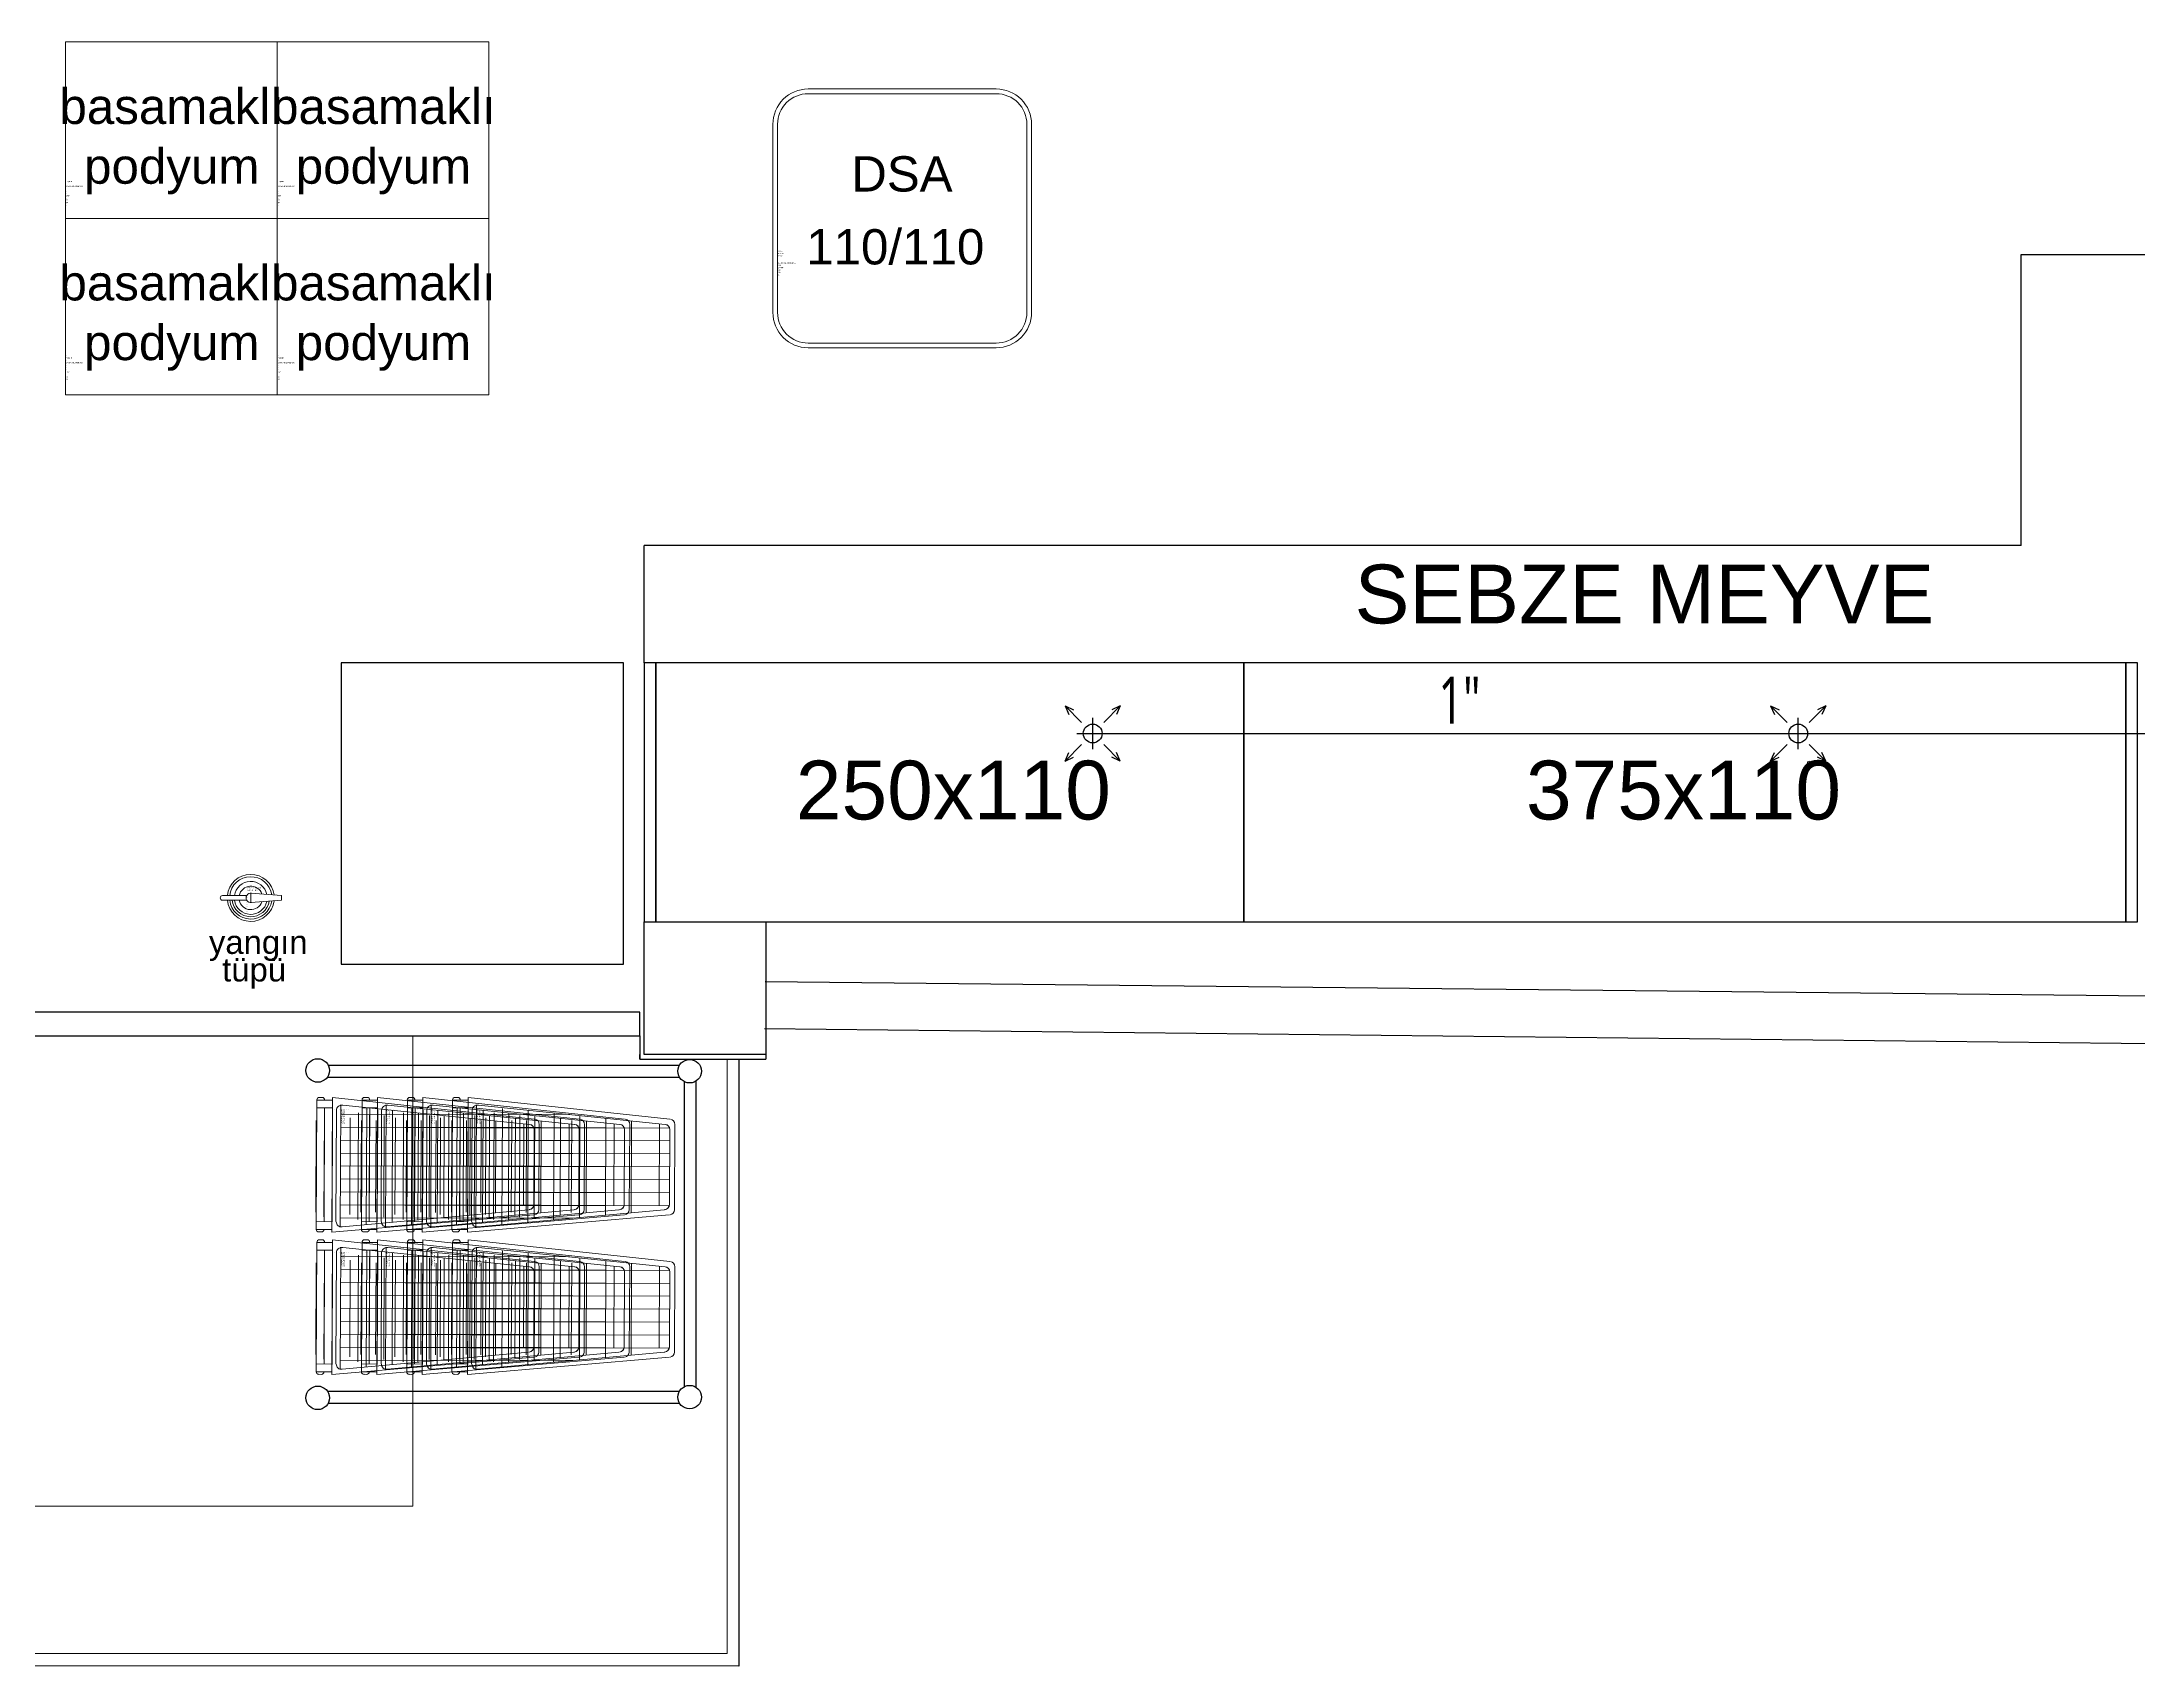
# Model space of a CAD drawing. Extents: x 2698 to 184165, y 3805 to 33846.
# Drawn here: x 164967 to 165858, y 28938 to 29628 of the extents above; entities that cross this region are included whole.
import ezdxf
from ezdxf.enums import TextEntityAlignment as Align
from ezdxf.lldxf.tags import DXFTag

# ---------------------------------------------------------------- set-up
doc = ezdxf.new("R2010")
doc.units = 0
doc.header["$LTSCALE"] = 2
doc.layers.get('0').update_dxf_attribs({"color": 252, "linetype": 'CONTINUOUS'})
for name, color, linetype in [('_MCA-0', 7, 'CONTINUOUS'), ('_MCA-Y-ANA HAT-SU', 3, 'YANGIN_HATTI'), ('_MCA-Y-SPRINKLER-PENDENT', 4, 'CONTINUOUS'), ('_MCA-Y-YAZI-ÇAP', 7, 'CONTINUOUS'), ('Dograma', 252, 'CONTINUOUS'), ('Duvar', 25, 'CONTINUOUS'), ('Kolon', 52, 'CONTINUOUS'), ('Merdiven & Saft', 252, 'CONTINUOUS'), ('Planogram', 252, 'CONTINUOUS'), ('sebze meyve', 252, 'CONTINUOUS'), ('YERLEŞİM', 252, 'CONTINUOUS')]:
    doc.layers.add(name, color=color, linetype=linetype)
doc.layers.add('_MCA-0-MIM', color=252, linetype='CONTINUOUS', lineweight=18)
doc.layers.add('text', color=252, linetype='CONTINUOUS', lineweight=13)
doc.styles.add('_MCA-CAP', font='segoeuil.ttf', dxfattribs={"width": 0.7})
doc.styles.add('_MCA-LT', font='txt.shx')
doc.styles.get("Standard").update_dxf_attribs({"font": 'arial.ttf'})
doc.styles.add('Text Of Place', font='swissl.ttf', dxfattribs={"height": 50})
tags = doc.linetypes.add('YANGIN_HATTI', pattern='A,40,-4,["Y",_MCA-LT,S=8,R=0,X=0,Y=-4],-9.5', length=53.5).pattern_tags.tags
tags[6] = DXFTag(74, 10)

# ---------------------------------------------------------------- blocks, each defined once
blk = doc.blocks.new('müşteri arabası')
at = {"linetype": 'Continuous'}
for p, q in [((-1.08, 6.59), (8.15, 92.36)), ((2.25, 10.98), (10.36, 90.36)), ((46.66, 94.38), (10.36, 94.55)), ((11.53, 10.14), (11.92, 92.25)), ((12.55, 92.34), (44.45, 92.19)), ((44.45, 92.19), (12.55, 92.34)), ((17.03, 10.11), (17.42, 92.32)), ((22.53, 10.09), (22.92, 92.29)), ((28.03, 10.06), (28.42, 92.26)), ((33.53, 10.04), (33.92, 92.24)), ((39.03, 10.01), (39.42, 92.21)), ((44.53, 9.98), (44.92, 92.18)), ((53.95, 10.73), (46.63, 89.96)), ((56.13, 6.32), (48.85, 92.17)), ((10.12, 88), (44.69, 87.83)), ((47.93, 75.97), (8.91, 76.15)), ((48.94, 64.96), (7.78, 65.16)), ((49.96, 53.96), (6.66, 54.17)), ((6.03, 10.17), (6.22, 49.82)), ((47.8, 50.47), (8.78, 50.66)), ((50.03, 9.96), (50.23, 51.08)), ((50.98, 42.95), (5.54, 43.17)), ((51.99, 31.95), (4.42, 32.18)), ((49.83, 28.46), (6.53, 28.67)), ((53.01, 20.94), (3.58, 21.18)), ((47.67, 24.97), (8.65, 25.16)), ((2.25, 10.98), (2.25, 9.89)), ((53.81, 9.94), (2.25, 10.19)), ((50.85, 17.45), (5.41, 17.67)), ((48.69, 13.97), (7.53, 14.17)), ((-1.09, 1.09), (-1.09, 2.19)), ((56.13, 6.32), (-1.08, 6.59)), ((0, 0), (0.03, 6.59)), ((55, -0.28), (0, 0)), ((55, -0.28), (0, 0)), ((3.3, -0.03), (3.33, 6.57)), ((51.72, 3.04), (3.32, 3.27)), ((51.86, 6.45), (4.29, 6.68)), ((51.67, 8.08), (4.37, 8.31)), ((51.67, 8.08), (4.37, 8.31)), ((49.7, 2.96), (6.41, 3.17)), ((51.7, -0.25), (51.73, 6.34)), ((55, -0.28), (55.03, 6.32)), ((56.1, 0.82), (56.11, 1.92)), ((47.67, -0.51), (8.65, -0.32))]:
    blk.add_line(p, q, dxfattribs=at)
for centre, radius, start, end in [((10.34, 92.34), 2.2, 89.72335, 171.59324), ((12.54, 90.13), 2.2, 89.72335, 174.17038), ((12.54, 90.13), 2.2, 89.72335, 171.59324), ((44.43, 89.98), 2.2, 5.27632, 89.72335), ((44.43, 89.98), 2.2, 7.85345, 89.72335), ((46.64, 92.17), 2.2, 7.85345, 89.72335), ((4.38, 10.5), 2.2, 171.59324, 269.72335), ((4.38, 10.5), 2.2, 171.59324, 269.72335), ((51.77, 10.42), 2.2, 269.72335, 7.85345), ((51.77, 10.42), 2.2, 269.72335, 7.85345), ((0, 2.18), 1.1, 89.72335, 179.72335), ((0, 1.08), 1.1, 179.72335, 269.72335), ((55.01, 0.82), 1.1, 269.72335, 359.72335), ((55.01, 1.92), 1.1, 359.72335, 89.72335)]:
    blk.add_arc(centre, radius, start, end, dxfattribs=at)
at = {"layer": 'Planogram'}
for tag, p, height in [('ALAN', (4.09, 12.27), 0.5), ('ALT_TIP', (4.09, 10.27), 0.5), ('KILITLI', (4.09, 13.27), 0.1), ('TIP', (4.09, 11.27), 0.5), ('TANIM', (4.09, 9.27), 0.5), ('ALT_TANIM', (4.09, 8.27), 0.5), ('YAPI', (4.09, 6.27), 0.5), ('YUKSEKLIK', (4.09, 1.27), 0.5), ('KAPAK', (4.09, 7.27), 0.5), ('KULLANIM_SEKLI', (4.09, 5.27), 0.5), ('KULLANIM', (4.09, 4.27), 0.5), ('DERINLIK', (4.09, 3.27), 0.5), ('UZUNLUK', (4.09, 2.27), 0.5)]:
    blk.add_attdef(tag, p, '', height=height, dxfattribs=at)
blk = doc.blocks.new('basamaklı podyum')
blk.add_lwpolyline([(0, 0), (90, 0), (90, 75), (0, 75)], close=True)
at = {"style": 'Text Of Place'}
for s, p in [('basamaklı', (45.25, 40.12)), ('podyum', (45.25, 14.72))]:
    blk.add_text(s, height=15, dxfattribs=at).set_placement(p, align=Align.CENTER)
at = {"layer": 'Planogram'}
for tag, p, height in [('ALAN', (0.34, 16.39), 0.5), ('ALT_TIP', (0.34, 14.39), 0.5), ('ALT_TANIM', (0.34, 12.39), 0.5), ('KILITLI', (0.34, 17.39), 0.1), ('TIP', (0.34, 15.39), 0.5), ('TANIM', (0.34, 13.39), 0.5), ('YAPI', (0.34, 10.39), 0.5), ('KAPAK', (0.34, 11.39), 0.5), ('KULLANIM_SEKLI', (0.34, 9.39), 0.5), ('YUKSEKLIK', (0.34, 5.39), 0.5), ('KULLANIM', (0.34, 8.39), 0.5), ('DERINLIK', (0.34, 7.39), 0.5), ('UZUNLUK', (0.34, 6.39), 0.5)]:
    blk.add_attdef(tag, p, '', height=height, dxfattribs=at)
blk = doc.blocks.new('dsa dolap 110')
for points in [[(110, 15), (110, 95, 0.414214), (95, 110), (15, 110, 0.414214), (0, 95), (0, 15, 0.414214), (15, 0), (95, 0, 0.414214)], [(108, 15), (108, 95, 0.414214), (95, 108), (15, 108, 0.414214), (2, 95), (2, 15, 0.414214), (15, 2), (95, 2, 0.414214)]]:
    blk.add_lwpolyline(points, format="xyb", close=True)
at = {"layer": 'Planogram'}
for tag, p, height in [('ALAN', (2, 41.8), 0.5), ('ALT_TIP', (2, 39.8), 0.5), ('ALT_TANIM', (2, 37.8), 0.5), ('KILITLI', (2, 42.8), 0.1), ('TIP', (2, 40.8), 0.5), ('TANIM', (2, 38.8), 0.5), ('YAPI', (2, 35.8), 0.5), ('KAPAK', (2, 36.8), 0.5), ('YUKSEKLIK', (2, 30.8), 0.5), ('UZUNLUK', (2, 31.8), 0.5), ('KULLANIM_SEKLI', (2, 34.8), 0.5), ('KULLANIM', (2, 33.8), 0.5), ('DERINLIK', (2, 32.8), 0.5)]:
    blk.add_attdef(tag, p, '', height=height, dxfattribs=at)
at = {"layer": 'text', "style": 'Text Of Place'}
for s, p in [('DSA', (76.41, 66.41)), ('110/110', (89.91, 35.41))]:
    blk.add_text(s, height=15, dxfattribs=at).set_placement(p, align=Align.RIGHT)
blk = doc.blocks.new('yangın tüpü')
blk.add_lwpolyline([(-1.73, 11), (-12, 11, 0.414214), (-13, 10), (-13, 10, 0.414214), (-12, 9), (-1.73, 9)], format="xyb")
for points in [[(0, 12), (0, 8), (13, 9), (13, 11), (0, 12)], [(0, 9), (0, 11)]]:
    blk.add_lwpolyline(points)
for radius, start, end in [(10, 7.10381, 174.26083), (9, 8.40242, 173.62063), (10, 185.73917, 352.89619), (9, 186.37937, 351.59758), (8, 187.18076, 349.96476), (7, 12.15253, 171.78679), (7, 188.21321, 347.84747), (5, 19.10584, 168.46304), (5, 191.53696, 340.89416), (2, 81.20259, 278.79741)]:
    blk.add_arc((0, 10), radius, start, end)
at = {"layer": 'Planogram'}
for tag, p, height in [('ALAN', (-1.73, 15), 0.5), ('ALT_TIP', (-1.73, 13), 0.5), ('ALT_TANIM', (-1.73, 11), 0.5), ('KILITLI', (-1.73, 16), 0.1), ('TIP', (-1.73, 14), 0.5), ('TANIM', (-1.73, 12), 0.5), ('YAPI', (-1.73, 9), 0.5), ('KAPAK', (-1.73, 10), 0.5), ('YUKSEKLIK', (-1.73, 4), 0.5), ('UZUNLUK', (-1.73, 5), 0.5), ('KULLANIM_SEKLI', (-1.73, 8), 0.5), ('KULLANIM', (-1.73, 7), 0.5), ('DERINLIK', (-1.73, 6), 0.5)]:
    blk.add_attdef(tag, p, '', height=height, dxfattribs=at)
blk = doc.blocks.new('ZEMİN KAT')
for points in [[(171950.95, 29206.03), (171950.95, 29006.03), (172550.95, 29006.03), (172550.95, 29206.03)], [(170715.2, 28938.42), (170715.2, 28943.42), (172684.55, 28943.42), (172684.55, 29196.03)]]:
    blk.add_lwpolyline(points)
blk.add_circle((173144.61, 29322.1), 0.672)
at = {"layer": 'Dograma'}
for p, q in [((172647.55, 29216.03), (171840.55, 29216.03)), ((172647.55, 29206.03), (172647.55, 29216.03)), ((171840.55, 29206.03), (172647.55, 29206.03))]:
    blk.add_line(p, q, dxfattribs=at)
at = {"layer": 'Duvar'}
for p, q in [((173512.75, 29220.53), (172700.75, 29228.98)), ((173512.75, 29200.16), (172700.54, 29208.99)), ((172647.55, 29206.03), (172647.55, 29196.03)), ((172647.55, 29196.03), (172647.55, 29198.03)), ((172701.07, 29198.03), (172701.07, 29196.03)), ((172647.55, 29196.03), (172701.07, 29196.03))]:
    blk.add_line(p, q, dxfattribs=at)
at = {"layer": 'Kolon'}
blk.add_lwpolyline([(172649.27, 29254.48), (172701.07, 29254.48), (172701.07, 29198.03), (172649.27, 29198.03)], close=True, dxfattribs=at)
at = {"layer": 'Merdiven & Saft'}
blk.add_lwpolyline([(172689.55, 29196.03), (172689.55, 28938.03), (170369.38, 28938.53)], dxfattribs=at)
at = {"layer": 'sebze meyve'}
blk.add_lwpolyline([(172520.54, 29236.48), (172640.54, 29236.48), (172640.54, 29364.48), (172520.54, 29364.48)], close=True, dxfattribs=at)
at = {"layer": 'sebze meyve', "color": 7}
for points in [[(172654.27, 29254.48), (172654.27, 29364.48), (172649.27, 29364.48), (172649.27, 29254.48)], [(173284.27, 29254.48), (173284.27, 29364.48), (173279.27, 29364.48), (173279.27, 29254.48)]]:
    blk.add_lwpolyline(points, close=True, dxfattribs=at)
at = {"layer": 'sebze meyve', "color": 252}
for points in [[(172654.27, 29364.48), (172654.27, 29254.48), (172904.27, 29254.48), (172904.27, 29364.48)], [(172904.27, 29364.48), (172904.27, 29254.48), (173279.27, 29254.48), (173279.27, 29364.48)]]:
    blk.add_lwpolyline(points, close=True, dxfattribs=at)
at = {"layer": 'YERLEŞİM'}
for p, q in [((172514.87, 29193.43), (172664.33, 29193.43)), ((172514.87, 29188.43), (172664.33, 29188.43)), ((172666.46, 29056.5), (172666.46, 29186.44)), ((172671.46, 29056.5), (172671.46, 29186.79)), ((172514.87, 29054.86), (172664.33, 29054.86)), ((172514.87, 29049.86), (172664.33, 29049.86))]:
    blk.add_line(p, q, dxfattribs=at)
for centre in [(172510.54, 29191.23), (172668.66, 29190.93), (172510.54, 29052.06), (172668.66, 29052.36)]:
    blk.add_circle(centre, 5, dxfattribs=at)
for name, p, values in [('basamaklı podyum', (172403.22, 29553.49), {'ALAN': '-', 'KILITLI': 'H', 'YUKSEKLIK': '-', 'UZUNLUK': '90', 'DERINLIK': '75', 'KULLANIM': '-', 'KULLANIM_SEKLI': 'DSA', 'YAPI': '-', 'KAPAK': '-', 'ALT_TANIM': '-', 'TANIM': 'BASAMAKLI PODYUM', 'ALT_TIP': '-', 'TIP': 'TESHIR'}), ('basamaklı podyum', (172493.22, 29553.49), {'ALAN': '-', 'KILITLI': 'H', 'YUKSEKLIK': '-', 'UZUNLUK': '90', 'DERINLIK': '75', 'KULLANIM': '-', 'KULLANIM_SEKLI': 'DSA', 'YAPI': '-', 'KAPAK': '-', 'ALT_TANIM': '-', 'TANIM': 'BASAMAKLI PODYUM', 'ALT_TIP': '-', 'TIP': 'TESHIR'}), ('dsa dolap 110', (172704.05, 29498.49), {'TIP': 'DOLAP', 'ALT_TIP': 'SOGUK', 'TANIM': 'HAVUZ', 'ALT_TANIM': '-', 'KAPAK': '-', 'YAPI': 'KENDINDEN MOTORLU', 'KULLANIM_SEKLI': 'DSA', 'KULLANIM': 'KARMA', 'DERINLIK': '110', 'UZUNLUK': '110', 'YUKSEKLIK': '60', 'KILITLI': 'H', 'ALAN': '-'}), ('basamaklı podyum', (172403.22, 29478.49), {'ALAN': '-', 'KILITLI': 'H', 'YUKSEKLIK': '-', 'UZUNLUK': '90', 'DERINLIK': '75', 'KULLANIM': '-', 'KULLANIM_SEKLI': 'DSA', 'YAPI': '-', 'KAPAK': '-', 'ALT_TANIM': '-', 'TANIM': 'BASAMAKLI PODYUM', 'ALT_TIP': '-', 'TIP': 'TESHIR'}), ('basamaklı podyum', (172493.22, 29478.49), {'ALAN': '-', 'KILITLI': 'H', 'YUKSEKLIK': '-', 'UZUNLUK': '90', 'DERINLIK': '75', 'KULLANIM': '-', 'KULLANIM_SEKLI': 'DSA', 'YAPI': '-', 'KAPAK': '-', 'ALT_TANIM': '-', 'TANIM': 'BASAMAKLI PODYUM', 'ALT_TIP': '-', 'TIP': 'TESHIR'}), ('yangın tüpü', (172482.06, 29254.6), {'ALAN': '-', 'KILITLI': 'H', 'YUKSEKLIK': '-', 'UZUNLUK': '-', 'DERINLIK': '-', 'KULLANIM': '-', 'KULLANIM_SEKLI': '-', 'YAPI': '-', 'KAPAK': '-', 'ALT_TANIM': '-', 'TANIM': '-', 'ALT_TIP': 'YANGIN TUPU', 'TIP': 'KARMA UNITELER'})]:
    blk.add_blockref(name, p).add_auto_attribs(values)
at = {"rotation": 270}
for p in [(172510.18, 29178.68), (172529.4, 29178.68), (172548.63, 29178.68), (172567.86, 29178.68), (172510.18, 29118.16), (172529.4, 29118.16), (172548.63, 29118.16), (172567.86, 29118.16)]:
    blk.add_blockref('müşteri arabası', p, dxfattribs=at).add_auto_attribs({'TIP': 'KARMA UNITELER', 'ALT_TIP': 'MUSTERI ARABASI', 'TANIM': '-', 'ALT_TANIM': '-', 'KAPAK': '-', 'YAPI': '-', 'KULLANIM_SEKLI': '-', 'KULLANIM': '-', 'DERINLIK': '-', 'UZUNLUK': '-', 'YUKSEKLIK': '-', 'KILITLI': 'H', 'ALAN': '-'})
at = {"style": 'Text Of Place'}
blk.add_text('SEBZE MEYVE', height=25, dxfattribs=at).set_placement((173074.63, 29381.28), align=Align.CENTER)
at = {"color": 252, "style": 'Text Of Place'}
for s, p in [('250x110', (172713.8, 29297.95)), ('375x110', (173024.25, 29297.95))]:
    blk.add_text(s, height=25, dxfattribs=at).set_placement(p)
at = {"style": 'Text Of Place'}
for s, p in [('yangın', (172464.27, 29240.79)), ('tüpü', (172469.89, 29229.08))]:
    blk.add_text(s, height=10, dxfattribs=at).set_placement(p)
for tag, p in [('PLN_ID', (172923.07, 31560.21)), ('FORMAT', (174194.75, 31176.9)), ('UNITE_SAYISI', (174194.95, 31176.65)), ('GRUP', (174195.11, 31176.44)), ('PLANOGRAM_ADI', (174195.28, 31176.24)), ('PLN_ID', (173932.96, 31088.8)), ('FORMAT', (173764.03, 30846.27)), ('UNITE_SAYISI', (173764.22, 30846.03)), ('PLANOGRAM_ADI', (173764.55, 30845.61)), ('GRUP', (173764.39, 30845.81)), ('PLN_ID', (173765.43, 30824.23)), ('PLN_ID', (173999.9, 30002.66)), ('FORMAT', (170580.58, 29917.48)), ('UNITE_SAYISI', (170580.78, 29917.24)), ('GRUP', (170580.94, 29917.03)), ('PLANOGRAM_ADI', (170581.11, 29916.83)), ('PLN_ID', (170581.99, 29895.45)), ('FORMAT', (169488.77, 29510.59)), ('UNITE_SAYISI', (169488.97, 29510.35)), ('GRUP', (169489.13, 29510.13)), ('PLANOGRAM_ADI', (169489.3, 29509.94)), ('PLN_ID', (169490.17, 29488.55)), ('FORMAT', (173143.41, 29324.4)), ('UNITE_SAYISI', (173143.61, 29324.16)), ('GRUP', (173143.77, 29323.95)), ('PLANOGRAM_ADI', (173143.94, 29323.75)), ('PLN_ID', (173144.81, 29302.36))]:
    blk.add_attdef(tag, p, '', height=0.162, rotation=35.41823)
at = {"color": 252}
for tag, p in [('FORMAT', (173517.63, 30361.88)), ('UNITE_SAYISI', (173517.82, 30361.64)), ('GRUP', (173517.99, 30361.43)), ('PLANOGRAM_ADI', (173518.15, 30361.23)), ('PLN_ID', (173519.03, 30339.85)), ('FORMAT', (174014.71, 29571.22)), ('UNITE_SAYISI', (174014.9, 29570.97)), ('GRUP', (174015.07, 29570.76)), ('PLANOGRAM_ADI', (174015.23, 29570.56)), ('PLN_ID', (174016.11, 29549.18))]:
    blk.add_attdef(tag, p, '', height=0.162, rotation=35.41823, dxfattribs=at)
at = {"layer": 'Planogram'}
for tag, p, height, rotation in [('KULLANIM_SEKLI', (172905.05, 31695.57), 0.5, 180), ('YUKSEKLIK', (172905.05, 31699.57), 0.5, 180), ('KULLANIM', (172905.05, 31696.57), 0.5, 180), ('UZUNLUK', (172905.05, 31698.57), 0.5, 180), ('DERINLIK', (172905.05, 31697.57), 0.5, 180), ('KAPAK', (172905.05, 31693.57), 0.5, 180), ('YAPI', (172905.05, 31694.57), 0.5, 180), ('KULLANIM_SEKLI', (173410.05, 31695.57), 0.5, 180), ('YUKSEKLIK', (173410.05, 31699.57), 0.5, 180), ('KULLANIM', (173410.05, 31696.57), 0.5, 180), ('UZUNLUK', (173410.05, 31698.57), 0.5, 180), ('DERINLIK', (173410.05, 31697.57), 0.5, 180), ('KAPAK', (173410.05, 31693.57), 0.5, 180), ('YAPI', (173410.05, 31694.57), 0.5, 180), ('ALT_TANIM', (172905.05, 31692.57), 0.5, 180), ('ALT_TIP', (172905.05, 31690.57), 0.5, 180), ('TANIM', (172905.05, 31691.57), 0.5, 180), ('ALAN', (172905.05, 31688.57), 0.5, 180), ('TIP', (172905.05, 31689.57), 0.5, 180), ('KILITLI', (172905.05, 31687.57), 0.1, 180), ('ALT_TANIM', (173410.05, 31692.57), 0.5, 180), ('ALT_TIP', (173410.05, 31690.57), 0.5, 180), ('TANIM', (173410.05, 31691.57), 0.5, 180), ('ALAN', (173410.05, 31688.57), 0.5, 180), ('TIP', (173410.05, 31689.57), 0.5, 180), ('KILITLI', (173410.05, 31687.57), 0.1, 180), ('YUKSEKLIK', (173413.39, 31616), 0.5, 270), ('UZUNLUK', (173414.39, 31616), 0.5, 270), ('DERINLIK', (173415.39, 31616), 0.5, 270), ('KULLANIM', (173416.39, 31616), 0.5, 270), ('KULLANIM_SEKLI', (173417.39, 31616), 0.5, 270), ('YAPI', (173418.39, 31616), 0.5, 270), ('KAPAK', (173419.39, 31616), 0.5, 270), ('ALT_TANIM', (173420.39, 31616), 0.5, 270), ('TANIM', (173421.39, 31616), 0.5, 270), ('ALT_TIP', (173422.39, 31616), 0.5, 270), ('TIP', (173423.39, 31616), 0.5, 270), ('ALAN', (173424.39, 31616), 0.5, 270), ('KILITLI', (173425.39, 31616), 0.1, 270), ('KULLANIM_SEKLI', (173511.98, 31595.42), 0.5, 180), ('YUKSEKLIK', (173511.98, 31599.42), 0.5, 180), ('KULLANIM', (173511.98, 31596.42), 0.5, 180), ('UZUNLUK', (173511.98, 31598.42), 0.5, 180), ('DERINLIK', (173511.98, 31597.42), 0.5, 180), ('KULLANIM_SEKLI', (174141.98, 31595.42), 0.5, 180), ('YUKSEKLIK', (174141.98, 31599.42), 0.5, 180), ('KULLANIM', (174141.98, 31596.42), 0.5, 180), ('UZUNLUK', (174141.98, 31598.42), 0.5, 180), ('DERINLIK', (174141.98, 31597.42), 0.5, 180), ('ALT_TANIM', (173511.98, 31592.42), 0.5, 180), ('ALT_TIP', (173511.98, 31590.42), 0.5, 180), ('KAPAK', (173511.98, 31593.42), 0.5, 180), ('TANIM', (173511.98, 31591.42), 0.5, 180), ('ALAN', (173511.98, 31588.42), 0.5, 180), ('YAPI', (173511.98, 31594.42), 0.5, 180), ('TIP', (173511.98, 31589.42), 0.5, 180), ('KILITLI', (173511.98, 31587.42), 0.1, 180), ('ALT_TANIM', (174141.98, 31592.42), 0.5, 180), ('ALT_TIP', (174141.98, 31590.42), 0.5, 180), ('KAPAK', (174141.98, 31593.42), 0.5, 180), ('TANIM', (174141.98, 31591.42), 0.5, 180), ('ALAN', (174141.98, 31588.42), 0.5, 180), ('YAPI', (174141.98, 31594.42), 0.5, 180), ('TIP', (174141.98, 31589.42), 0.5, 180), ('KILITLI', (174141.98, 31587.42), 0.1, 180), ('YUKSEKLIK', (173413.39, 31517), 0.5, 270), ('UZUNLUK', (173414.39, 31517), 0.5, 270), ('DERINLIK', (173415.39, 31517), 0.5, 270), ('KULLANIM', (173416.39, 31517), 0.5, 270), ('KULLANIM_SEKLI', (173417.39, 31517), 0.5, 270), ('YAPI', (173418.39, 31517), 0.5, 270), ('KAPAK', (173419.39, 31517), 0.5, 270), ('ALT_TANIM', (173420.39, 31517), 0.5, 270), ('TANIM', (173421.39, 31517), 0.5, 270), ('ALT_TIP', (173422.39, 31517), 0.5, 270), ('TIP', (173423.39, 31517), 0.5, 270), ('ALAN', (173424.39, 31517), 0.5, 270), ('KILITLI', (173425.39, 31517), 0.1, 270), ('YUKSEKLIK', (174167.32, 31514.11), 0.5, 270), ('UZUNLUK', (174168.32, 31514.11), 0.5, 270), ('DERINLIK', (174169.32, 31514.11), 0.5, 270), ('KULLANIM', (174170.32, 31514.11), 0.5, 270), ('KULLANIM_SEKLI', (174171.32, 31514.11), 0.5, 270), ('YAPI', (174172.32, 31514.11), 0.5, 270), ('KAPAK', (174173.32, 31514.11), 0.5, 270), ('ALT_TANIM', (174174.32, 31514.11), 0.5, 270), ('TANIM', (174175.32, 31514.11), 0.5, 270), ('ALT_TIP', (174176.32, 31514.11), 0.5, 270), ('TIP', (174177.32, 31514.11), 0.5, 270), ('ALAN', (174178.32, 31514.11), 0.5, 270), ('KILITLI', (174179.32, 31514.11), 0.1, 270), ('KILITLI', (174243.9, 31259.11), 0.1, 90), ('ALAN', (174244.9, 31259.11), 0.5, 90), ('TIP', (174245.9, 31259.11), 0.5, 90), ('ALT_TIP', (174246.9, 31259.11), 0.5, 90), ('TANIM', (174247.9, 31259.11), 0.5, 90), ('ALT_TANIM', (174248.9, 31259.11), 0.5, 90), ('KAPAK', (174249.9, 31259.11), 0.5, 90), ('YAPI', (174250.9, 31259.11), 0.5, 90), ('KULLANIM_SEKLI', (174251.9, 31259.11), 0.5, 90), ('KULLANIM', (174252.9, 31259.11), 0.5, 90), ('DERINLIK', (174253.9, 31259.11), 0.5, 90), ('UZUNLUK', (174254.9, 31259.11), 0.5, 90), ('YUKSEKLIK', (174255.9, 31259.11), 0.5, 90), ('ALAN', (173985.31, 30934.24), 0.5, 90), ('ALT_TIP', (173987.31, 30934.24), 0.5, 90), ('TANIM', (173988.31, 30934.24), 0.5, 90), ('ALT_TANIM', (173989.31, 30934.24), 0.5, 90), ('KAPAK', (173990.31, 30934.24), 0.5, 90), ('KULLANIM_SEKLI', (173992.31, 30934.24), 0.5, 90), ('KULLANIM', (173993.31, 30934.24), 0.5, 90), ('DERINLIK', (173994.31, 30934.24), 0.5, 90), ('UZUNLUK', (173995.31, 30934.24), 0.5, 90), ('YUKSEKLIK', (173996.31, 30934.24), 0.5, 90), ('YUKSEKLIK', (173907.74, 30934.24), 0.5, 270), ('UZUNLUK', (173908.74, 30934.24), 0.5, 270), ('DERINLIK', (173909.74, 30934.24), 0.5, 270), ('KULLANIM', (173910.74, 30934.24), 0.5, 270), ('KULLANIM_SEKLI', (173911.74, 30934.24), 0.5, 270), ('YAPI', (173912.74, 30934.24), 0.5, 270), ('KAPAK', (173913.74, 30934.24), 0.5, 270), ('ALT_TANIM', (173914.74, 30934.24), 0.5, 270), ('TANIM', (173915.74, 30934.24), 0.5, 270), ('ALT_TIP', (173916.74, 30934.24), 0.5, 270), ('TIP', (173917.74, 30934.24), 0.5, 270), ('ALAN', (173918.74, 30934.24), 0.5, 270), ('KILITLI', (173919.74, 30934.24), 0.1, 270), ('KILITLI', (173984.31, 30934.24), 0.1, 90), ('TIP', (173986.31, 30934.24), 0.5, 90), ('YAPI', (173991.31, 30934.24), 0.5, 90), ('YUKSEKLIK', (169421.81, 30001.88), 0.5, 270), ('UZUNLUK', (169422.81, 30001.88), 0.5, 270), ('DERINLIK', (169423.81, 30001.88), 0.5, 270), ('KULLANIM', (169424.81, 30001.88), 0.5, 270), ('KULLANIM_SEKLI', (169425.81, 30001.88), 0.5, 270), ('YAPI', (169426.81, 30001.88), 0.5, 270), ('KAPAK', (169427.81, 30001.88), 0.5, 270), ('ALT_TANIM', (169428.81, 30001.88), 0.5, 270), ('TANIM', (169429.81, 30001.88), 0.5, 270), ('ALT_TIP', (169430.81, 30001.88), 0.5, 270), ('TIP', (169431.81, 30001.88), 0.5, 270), ('ALAN', (169432.81, 30001.88), 0.5, 270), ('KILITLI', (169433.81, 30001.88), 0.1, 270), ('YUKSEKLIK', (169420.38, 29996.88), 0.5, 270), ('UZUNLUK', (169421.38, 29996.88), 0.5, 270), ('DERINLIK', (169422.38, 29996.88), 0.5, 270), ('KULLANIM', (169423.38, 29996.88), 0.5, 270), ('KULLANIM_SEKLI', (169424.38, 29996.88), 0.5, 270), ('YAPI', (169425.38, 29996.88), 0.5, 270), ('KAPAK', (169426.38, 29996.88), 0.5, 270), ('ALT_TANIM', (169427.38, 29996.88), 0.5, 270), ('TANIM', (169428.38, 29996.88), 0.5, 270), ('ALT_TIP', (169429.38, 29996.88), 0.5, 270), ('TIP', (169430.38, 29996.88), 0.5, 270), ('ALAN', (169431.38, 29996.88), 0.5, 270), ('KILITLI', (169432.38, 29996.88), 0.1, 270), ('YUKSEKLIK', (169420.38, 29746.88), 0.5, 270), ('UZUNLUK', (169421.38, 29746.88), 0.5, 270), ('DERINLIK', (169422.38, 29746.88), 0.5, 270), ('KULLANIM', (169423.38, 29746.88), 0.5, 270), ('KULLANIM_SEKLI', (169424.38, 29746.88), 0.5, 270), ('YAPI', (169425.38, 29746.88), 0.5, 270), ('KAPAK', (169426.38, 29746.88), 0.5, 270), ('ALT_TANIM', (169427.38, 29746.88), 0.5, 270), ('TANIM', (169428.38, 29746.88), 0.5, 270), ('ALT_TIP', (169429.38, 29746.88), 0.5, 270), ('TIP', (169430.38, 29746.88), 0.5, 270), ('ALAN', (169431.38, 29746.88), 0.5, 270), ('KILITLI', (169432.38, 29746.88), 0.1, 270), ('YUKSEKLIK', (169421.81, 29496.88), 0.5, 270), ('UZUNLUK', (169422.81, 29496.88), 0.5, 270), ('DERINLIK', (169423.81, 29496.88), 0.5, 270), ('KULLANIM', (169424.81, 29496.88), 0.5, 270), ('KULLANIM_SEKLI', (169425.81, 29496.88), 0.5, 270), ('YAPI', (169426.81, 29496.88), 0.5, 270), ('KAPAK', (169427.81, 29496.88), 0.5, 270), ('ALT_TANIM', (169428.81, 29496.88), 0.5, 270), ('TANIM', (169429.81, 29496.88), 0.5, 270), ('ALT_TIP', (169430.81, 29496.88), 0.5, 270), ('TIP', (169431.81, 29496.88), 0.5, 270), ('ALAN', (169432.81, 29496.88), 0.5, 270), ('KILITLI', (169433.81, 29496.88), 0.1, 270)]:
    blk.add_attdef(tag, p, '', height=height, rotation=rotation, dxfattribs=at)
for tag, p, height in [('ALAN', (173761.98, 31526.63), 0.5), ('ALT_TIP', (173761.98, 31524.63), 0.5), ('KILITLI', (173761.98, 31527.63), 0.1), ('TIP', (173761.98, 31525.63), 0.5), ('TANIM', (173761.98, 31523.63), 0.5), ('ALAN', (173511.98, 31521.85), 0.5), ('ALT_TIP', (173511.98, 31519.85), 0.5), ('ALT_TANIM', (173511.98, 31517.85), 0.5), ('KILITLI', (173511.98, 31522.85), 0.1), ('TIP', (173511.98, 31520.85), 0.5), ('TANIM', (173511.98, 31518.85), 0.5), ('YAPI', (173511.98, 31515.85), 0.5), ('KAPAK', (173511.98, 31516.85), 0.5), ('KULLANIM_SEKLI', (173511.98, 31514.85), 0.5), ('ALT_TANIM', (173761.98, 31522.63), 0.5), ('YAPI', (173761.98, 31520.63), 0.5), ('YUKSEKLIK', (173761.98, 31515.63), 0.5), ('UZUNLUK', (173761.98, 31516.63), 0.5), ('KAPAK', (173761.98, 31521.63), 0.5), ('KULLANIM_SEKLI', (173761.98, 31519.63), 0.5), ('KULLANIM', (173761.98, 31518.63), 0.5), ('DERINLIK', (173761.98, 31517.63), 0.5), ('YUKSEKLIK', (173511.98, 31510.85), 0.5), ('UZUNLUK', (173511.98, 31511.85), 0.5), ('KULLANIM', (173511.98, 31513.85), 0.5), ('DERINLIK', (173511.98, 31512.85), 0.5), ('ALAN', (173279.27, 29266.91), 0.5), ('ALT_TIP', (173279.27, 29264.91), 0.5), ('ALT_TANIM', (173279.27, 29262.91), 0.5), ('KILITLI', (173279.27, 29267.91), 0.1), ('TIP', (173279.27, 29265.91), 0.5), ('TANIM', (173279.27, 29263.91), 0.5), ('YAPI', (173279.27, 29260.91), 0.5), ('KAPAK', (173279.27, 29261.91), 0.5), ('KULLANIM_SEKLI', (173279.27, 29259.91), 0.5), ('YUKSEKLIK', (173279.27, 29255.91), 0.5), ('KULLANIM', (173279.27, 29258.91), 0.5), ('DERINLIK', (173279.27, 29257.91), 0.5), ('UZUNLUK', (173279.27, 29256.91), 0.5)]:
    blk.add_attdef(tag, p, '', height=height, dxfattribs=at)
at = {"layer": 'Planogram', "color": 252}
for tag, p, height in [('ALAN', (173023.25, 31229.96), 0.5), ('KILITLI', (173023.25, 31230.96), 0.1), ('ALAN', (173383.38, 31229.96), 0.5), ('KILITLI', (173383.38, 31230.96), 0.1), ('ALT_TIP', (173023.25, 31227.96), 0.5), ('ALT_TANIM', (173023.25, 31225.96), 0.5), ('TIP', (173023.25, 31228.96), 0.5), ('TANIM', (173023.25, 31226.96), 0.5), ('YAPI', (173023.25, 31223.96), 0.5), ('KAPAK', (173023.25, 31224.96), 0.5), ('KULLANIM_SEKLI', (173023.25, 31222.96), 0.5), ('KULLANIM', (173023.25, 31221.96), 0.5), ('DERINLIK', (173023.25, 31220.96), 0.5), ('ALT_TIP', (173383.38, 31227.96), 0.5), ('ALT_TANIM', (173383.38, 31225.96), 0.5), ('YAPI', (173383.38, 31223.96), 0.5), ('TIP', (173383.38, 31228.96), 0.5), ('TANIM', (173383.38, 31226.96), 0.5), ('KAPAK', (173383.38, 31224.96), 0.5), ('KULLANIM_SEKLI', (173383.38, 31222.96), 0.5), ('KULLANIM', (173383.38, 31221.96), 0.5), ('DERINLIK', (173383.38, 31220.96), 0.5), ('YUKSEKLIK', (173023.25, 31218.96), 0.5), ('UZUNLUK', (173023.25, 31219.96), 0.5), ('YUKSEKLIK', (173383.38, 31218.96), 0.5), ('UZUNLUK', (173383.38, 31219.96), 0.5), ('ALAN', (173023.25, 30403.96), 0.5), ('ALT_TIP', (173023.25, 30401.96), 0.5), ('KILITLI', (173023.25, 30404.96), 0.1), ('TIP', (173023.25, 30402.96), 0.5), ('TANIM', (173023.25, 30400.96), 0.5), ('ALT_TANIM', (173023.25, 30399.96), 0.5), ('YAPI', (173023.25, 30397.96), 0.5), ('YUKSEKLIK', (173023.25, 30392.96), 0.5), ('KAPAK', (173023.25, 30398.96), 0.5), ('KULLANIM_SEKLI', (173023.25, 30396.96), 0.5), ('KULLANIM', (173023.25, 30395.96), 0.5), ('DERINLIK', (173023.25, 30394.96), 0.5), ('UZUNLUK', (173023.25, 30393.96), 0.5), ('ALAN', (173385.25, 30353.96), 0.5), ('ALT_TIP', (173385.25, 30351.96), 0.5), ('ALT_TANIM', (173385.25, 30349.96), 0.5), ('KILITLI', (173385.25, 30354.96), 0.1), ('TIP', (173385.25, 30352.96), 0.5), ('TANIM', (173385.25, 30350.96), 0.5), ('YAPI', (173385.25, 30347.96), 0.5), ('KAPAK', (173385.25, 30348.96), 0.5), ('YUKSEKLIK', (173385.25, 30342.96), 0.5), ('KULLANIM_SEKLI', (173385.25, 30346.96), 0.5), ('KULLANIM', (173385.25, 30345.96), 0.5), ('DERINLIK', (173385.25, 30344.96), 0.5), ('UZUNLUK', (173385.25, 30343.96), 0.5)]:
    blk.add_attdef(tag, p, '', height=height, dxfattribs=at)
for tag, p, height, rotation in [('YUKSEKLIK', (173386.68, 31217.53), 0.5, 270), ('UZUNLUK', (173387.68, 31217.53), 0.5, 270), ('DERINLIK', (173388.68, 31217.53), 0.5, 270), ('KULLANIM', (173389.68, 31217.53), 0.5, 270), ('KULLANIM_SEKLI', (173390.68, 31217.53), 0.5, 270), ('YAPI', (173391.68, 31217.53), 0.5, 270), ('KAPAK', (173392.68, 31217.53), 0.5, 270), ('ALT_TANIM', (173393.68, 31217.53), 0.5, 270), ('TANIM', (173394.68, 31217.53), 0.5, 270), ('ALT_TIP', (173395.68, 31217.53), 0.5, 270), ('TIP', (173396.68, 31217.53), 0.5, 270), ('ALAN', (173397.68, 31217.53), 0.5, 270), ('KILITLI', (173398.68, 31217.53), 0.1, 270), ('ALAN', (173096.83, 31032.53), 0.5, 90), ('ALT_TIP', (173098.83, 31032.53), 0.5, 90), ('TANIM', (173099.83, 31032.53), 0.5, 90), ('ALT_TANIM', (173100.83, 31032.53), 0.5, 90), ('KAPAK', (173101.83, 31032.53), 0.5, 90), ('YAPI', (173102.83, 31032.53), 0.5, 90), ('KULLANIM_SEKLI', (173103.83, 31032.53), 0.5, 90), ('KULLANIM', (173104.83, 31032.53), 0.5, 90), ('DERINLIK', (173105.83, 31032.53), 0.5, 90), ('UZUNLUK', (173106.83, 31032.53), 0.5, 90), ('YUKSEKLIK', (173107.83, 31032.53), 0.5, 90), ('ALAN', (173195.83, 31032.53), 0.5, 90), ('ALT_TIP', (173197.83, 31032.53), 0.5, 90), ('TANIM', (173198.83, 31032.53), 0.5, 90), ('ALT_TANIM', (173199.83, 31032.53), 0.5, 90), ('KAPAK', (173200.83, 31032.53), 0.5, 90), ('YAPI', (173201.83, 31032.53), 0.5, 90), ('KULLANIM_SEKLI', (173202.83, 31032.53), 0.5, 90), ('KULLANIM', (173203.83, 31032.53), 0.5, 90), ('DERINLIK', (173204.83, 31032.53), 0.5, 90), ('UZUNLUK', (173205.83, 31032.53), 0.5, 90), ('YUKSEKLIK', (173206.83, 31032.53), 0.5, 90), ('KILITLI', (173095.83, 31032.53), 0.1, 90), ('TIP', (173097.83, 31032.53), 0.5, 90), ('KILITLI', (173194.83, 31032.53), 0.1, 90), ('TIP', (173196.83, 31032.53), 0.5, 90), ('YUKSEKLIK', (173386.68, 31007.53), 0.5, 270), ('UZUNLUK', (173387.68, 31007.53), 0.5, 270), ('DERINLIK', (173388.68, 31007.53), 0.5, 270), ('KULLANIM', (173389.68, 31007.53), 0.5, 270), ('KULLANIM_SEKLI', (173390.68, 31007.53), 0.5, 270), ('YAPI', (173391.68, 31007.53), 0.5, 270), ('KAPAK', (173392.68, 31007.53), 0.5, 270), ('ALT_TANIM', (173393.68, 31007.53), 0.5, 270), ('TANIM', (173394.68, 31007.53), 0.5, 270), ('ALT_TIP', (173395.68, 31007.53), 0.5, 270), ('TIP', (173396.68, 31007.53), 0.5, 270), ('ALAN', (173397.68, 31007.53), 0.5, 270), ('KILITLI', (173398.68, 31007.53), 0.1, 270), ('KULLANIM_SEKLI', (173564.83, 30868.53), 0.5, 90), ('YUKSEKLIK', (173485.68, 30868.53), 0.5, 270), ('UZUNLUK', (173486.68, 30868.53), 0.5, 270), ('DERINLIK', (173487.68, 30868.53), 0.5, 270), ('KULLANIM', (173488.68, 30868.53), 0.5, 270), ('KULLANIM_SEKLI', (173489.68, 30868.53), 0.5, 270), ('YAPI', (173490.68, 30868.53), 0.5, 270), ('KAPAK', (173491.68, 30868.53), 0.5, 270), ('ALT_TANIM', (173492.68, 30868.53), 0.5, 270), ('TANIM', (173493.68, 30868.53), 0.5, 270), ('ALT_TIP', (173494.68, 30868.53), 0.5, 270), ('TIP', (173495.68, 30868.53), 0.5, 270), ('ALAN', (173496.68, 30868.53), 0.5, 270), ('KILITLI', (173497.68, 30868.53), 0.1, 270), ('KILITLI', (173556.83, 30868.53), 0.1, 90), ('ALAN', (173557.83, 30868.53), 0.5, 90), ('TIP', (173558.83, 30868.53), 0.5, 90), ('ALT_TIP', (173559.83, 30868.53), 0.5, 90), ('TANIM', (173560.83, 30868.53), 0.5, 90), ('ALT_TANIM', (173561.83, 30868.53), 0.5, 90), ('KAPAK', (173562.83, 30868.53), 0.5, 90), ('YAPI', (173563.83, 30868.53), 0.5, 90), ('KULLANIM', (173565.83, 30868.53), 0.5, 90), ('DERINLIK', (173566.83, 30868.53), 0.5, 90), ('UZUNLUK', (173567.83, 30868.53), 0.5, 90), ('YUKSEKLIK', (173568.83, 30868.53), 0.5, 90), ('KILITLI', (173095.83, 30847.53), 0.1, 90), ('ALAN', (173096.83, 30847.53), 0.5, 90), ('TIP', (173097.83, 30847.53), 0.5, 90), ('ALT_TIP', (173098.83, 30847.53), 0.5, 90), ('TANIM', (173099.83, 30847.53), 0.5, 90), ('ALT_TANIM', (173100.83, 30847.53), 0.5, 90), ('KAPAK', (173101.83, 30847.53), 0.5, 90), ('YAPI', (173102.83, 30847.53), 0.5, 90), ('KULLANIM_SEKLI', (173103.83, 30847.53), 0.5, 90), ('KULLANIM', (173104.83, 30847.53), 0.5, 90), ('DERINLIK', (173105.83, 30847.53), 0.5, 90), ('UZUNLUK', (173106.83, 30847.53), 0.5, 90), ('YUKSEKLIK', (173107.83, 30847.53), 0.5, 90), ('KILITLI', (173194.83, 30847.53), 0.1, 90), ('ALAN', (173195.83, 30847.53), 0.5, 90), ('TIP', (173196.83, 30847.53), 0.5, 90), ('ALT_TIP', (173197.83, 30847.53), 0.5, 90), ('TANIM', (173198.83, 30847.53), 0.5, 90), ('ALT_TANIM', (173199.83, 30847.53), 0.5, 90), ('KAPAK', (173200.83, 30847.53), 0.5, 90), ('YAPI', (173201.83, 30847.53), 0.5, 90), ('KULLANIM_SEKLI', (173202.83, 30847.53), 0.5, 90), ('KULLANIM', (173203.83, 30847.53), 0.5, 90), ('DERINLIK', (173204.83, 30847.53), 0.5, 90), ('UZUNLUK', (173205.83, 30847.53), 0.5, 90), ('YUKSEKLIK', (173206.83, 30847.53), 0.5, 90), ('KILITLI', (173095.83, 30662.53), 0.1, 90), ('ALAN', (173096.83, 30662.53), 0.5, 90), ('TIP', (173097.83, 30662.53), 0.5, 90), ('ALT_TIP', (173098.83, 30662.53), 0.5, 90), ('TANIM', (173099.83, 30662.53), 0.5, 90), ('ALT_TANIM', (173100.83, 30662.53), 0.5, 90), ('KAPAK', (173101.83, 30662.53), 0.5, 90), ('YAPI', (173102.83, 30662.53), 0.5, 90), ('KULLANIM_SEKLI', (173103.83, 30662.53), 0.5, 90), ('KULLANIM', (173104.83, 30662.53), 0.5, 90), ('DERINLIK', (173105.83, 30662.53), 0.5, 90), ('UZUNLUK', (173106.83, 30662.53), 0.5, 90), ('YUKSEKLIK', (173107.83, 30662.53), 0.5, 90), ('KILITLI', (173194.83, 30662.53), 0.1, 90), ('ALAN', (173195.83, 30662.53), 0.5, 90), ('TIP', (173196.83, 30662.53), 0.5, 90), ('ALT_TIP', (173197.83, 30662.53), 0.5, 90), ('TANIM', (173198.83, 30662.53), 0.5, 90), ('ALT_TANIM', (173199.83, 30662.53), 0.5, 90), ('KAPAK', (173200.83, 30662.53), 0.5, 90), ('YAPI', (173201.83, 30662.53), 0.5, 90), ('KULLANIM_SEKLI', (173202.83, 30662.53), 0.5, 90), ('KULLANIM', (173203.83, 30662.53), 0.5, 90), ('DERINLIK', (173204.83, 30662.53), 0.5, 90), ('UZUNLUK', (173205.83, 30662.53), 0.5, 90), ('YUKSEKLIK', (173206.83, 30662.53), 0.5, 90), ('YUKSEKLIK', (173485.68, 30658.53), 0.5, 270), ('UZUNLUK', (173486.68, 30658.53), 0.5, 270), ('DERINLIK', (173487.68, 30658.53), 0.5, 270), ('KULLANIM', (173488.68, 30658.53), 0.5, 270), ('KULLANIM_SEKLI', (173489.68, 30658.53), 0.5, 270), ('YAPI', (173490.68, 30658.53), 0.5, 270), ('KAPAK', (173491.68, 30658.53), 0.5, 270), ('ALT_TANIM', (173492.68, 30658.53), 0.5, 270), ('TANIM', (173493.68, 30658.53), 0.5, 270), ('ALT_TIP', (173494.68, 30658.53), 0.5, 270), ('TIP', (173495.68, 30658.53), 0.5, 270), ('ALAN', (173496.68, 30658.53), 0.5, 270), ('KILITLI', (173497.68, 30658.53), 0.1, 270), ('ALT_TIP', (173460.83, 30612.53), 0.5, 90), ('ALT_TANIM', (173462.83, 30612.53), 0.5, 90), ('KULLANIM_SEKLI', (173465.83, 30612.53), 0.5, 90), ('KULLANIM', (173466.83, 30612.53), 0.5, 90), ('DERINLIK', (173467.83, 30612.53), 0.5, 90), ('UZUNLUK', (173468.83, 30612.53), 0.5, 90), ('YUKSEKLIK', (173469.83, 30612.53), 0.5, 90), ('KILITLI', (173457.83, 30612.53), 0.1, 90), ('ALAN', (173458.83, 30612.53), 0.5, 90), ('TIP', (173459.83, 30612.53), 0.5, 90), ('TANIM', (173461.83, 30612.53), 0.5, 90), ('KAPAK', (173463.83, 30612.53), 0.5, 90), ('YAPI', (173464.83, 30612.53), 0.5, 90), ('ALT_TANIM', (173100.83, 30477.53), 0.5, 90), ('KULLANIM_SEKLI', (173103.83, 30477.53), 0.5, 90), ('YUKSEKLIK', (173107.83, 30477.53), 0.5, 90), ('ALT_TANIM', (173199.83, 30477.53), 0.5, 90), ('KULLANIM_SEKLI', (173202.83, 30477.53), 0.5, 90), ('YUKSEKLIK', (173206.83, 30477.53), 0.5, 90), ('KILITLI', (173095.83, 30477.53), 0.1, 90), ('ALAN', (173096.83, 30477.53), 0.5, 90), ('TIP', (173097.83, 30477.53), 0.5, 90), ('ALT_TIP', (173098.83, 30477.53), 0.5, 90), ('TANIM', (173099.83, 30477.53), 0.5, 90), ('KAPAK', (173101.83, 30477.53), 0.5, 90), ('YAPI', (173102.83, 30477.53), 0.5, 90), ('KULLANIM', (173104.83, 30477.53), 0.5, 90), ('DERINLIK', (173105.83, 30477.53), 0.5, 90), ('UZUNLUK', (173106.83, 30477.53), 0.5, 90), ('KILITLI', (173194.83, 30477.53), 0.1, 90), ('ALAN', (173195.83, 30477.53), 0.5, 90), ('TIP', (173196.83, 30477.53), 0.5, 90), ('ALT_TIP', (173197.83, 30477.53), 0.5, 90), ('TANIM', (173198.83, 30477.53), 0.5, 90), ('KAPAK', (173200.83, 30477.53), 0.5, 90), ('YAPI', (173201.83, 30477.53), 0.5, 90), ('KULLANIM', (173203.83, 30477.53), 0.5, 90), ('DERINLIK', (173204.83, 30477.53), 0.5, 90), ('UZUNLUK', (173205.83, 30477.53), 0.5, 90), ('KILITLI', (173457.83, 30427.53), 0.1, 90), ('ALAN', (173458.83, 30427.53), 0.5, 90), ('TIP', (173459.83, 30427.53), 0.5, 90), ('ALT_TIP', (173460.83, 30427.53), 0.5, 90), ('TANIM', (173461.83, 30427.53), 0.5, 90), ('ALT_TANIM', (173462.83, 30427.53), 0.5, 90), ('KAPAK', (173463.83, 30427.53), 0.5, 90), ('YAPI', (173464.83, 30427.53), 0.5, 90), ('KULLANIM_SEKLI', (173465.83, 30427.53), 0.5, 90), ('KULLANIM', (173466.83, 30427.53), 0.5, 90), ('DERINLIK', (173467.83, 30427.53), 0.5, 90), ('UZUNLUK', (173468.83, 30427.53), 0.5, 90), ('YUKSEKLIK', (173469.83, 30427.53), 0.5, 90), ('YUKSEKLIK', (173408.09, 29970.54), 0.5, 270), ('UZUNLUK', (173409.09, 29970.54), 0.5, 270), ('DERINLIK', (173410.09, 29970.54), 0.5, 270), ('KULLANIM', (173411.09, 29970.54), 0.5, 270), ('KULLANIM_SEKLI', (173412.09, 29970.54), 0.5, 270), ('YAPI', (173413.09, 29970.54), 0.5, 270), ('KAPAK', (173414.09, 29970.54), 0.5, 270), ('ALT_TANIM', (173415.09, 29970.54), 0.5, 270), ('TANIM', (173416.09, 29970.54), 0.5, 270), ('ALT_TIP', (173417.09, 29970.54), 0.5, 270), ('TIP', (173418.09, 29970.54), 0.5, 270), ('ALAN', (173419.09, 29970.54), 0.5, 270), ('KILITLI', (173420.09, 29970.54), 0.1, 270), ('YUKSEKLIK', (173494.09, 29970.54), 0.5, 270), ('UZUNLUK', (173495.09, 29970.54), 0.5, 270), ('DERINLIK', (173496.09, 29970.54), 0.5, 270), ('KULLANIM', (173497.09, 29970.54), 0.5, 270), ('KULLANIM_SEKLI', (173498.09, 29970.54), 0.5, 270), ('YAPI', (173499.09, 29970.54), 0.5, 270), ('KAPAK', (173500.09, 29970.54), 0.5, 270), ('ALT_TANIM', (173501.09, 29970.54), 0.5, 270), ('TANIM', (173502.09, 29970.54), 0.5, 270), ('ALT_TIP', (173503.09, 29970.54), 0.5, 270), ('TIP', (173504.09, 29970.54), 0.5, 270), ('ALAN', (173505.09, 29970.54), 0.5, 270), ('KILITLI', (173506.09, 29970.54), 0.1, 270), ('KILITLI', (174056.45, 29449.65), 0.1, 90), ('ALAN', (174057.45, 29449.65), 0.5, 90), ('TIP', (174058.45, 29449.65), 0.5, 90), ('ALT_TIP', (174059.45, 29449.65), 0.5, 90), ('TANIM', (174060.45, 29449.65), 0.5, 90), ('ALT_TANIM', (174061.45, 29449.65), 0.5, 90), ('KAPAK', (174062.45, 29449.65), 0.5, 90), ('YAPI', (174063.45, 29449.65), 0.5, 90), ('KULLANIM_SEKLI', (174064.45, 29449.65), 0.5, 90), ('KULLANIM', (174065.45, 29449.65), 0.5, 90), ('DERINLIK', (174066.45, 29449.65), 0.5, 90), ('UZUNLUK', (174067.45, 29449.65), 0.5, 90), ('YUKSEKLIK', (174068.45, 29449.65), 0.5, 90)]:
    blk.add_attdef(tag, p, '', height=height, rotation=rotation, dxfattribs=at)
blk = doc.blocks.new('_MCA-Y-SPR-PENDENT')
at = {"layer": '_MCA-Y-SPRINKLER-PENDENT'}
for p, q in [((-11.76, 11.76), (-4.69, 4.69)), ((-11.76, 11.76), (-10.07, 8.13)), ((-11.76, 11.76), (-8.13, 10.07)), ((11.76, 11.76), (4.69, 4.69)), ((11.76, 11.76), (8.13, 10.07)), ((11.76, 11.76), (10.07, 8.13)), ((-6.67, 0), (6.67, 0)), ((0, -6.67), (0, 6.67)), ((-11.76, -11.76), (-4.69, -4.69)), ((-11.76, -11.76), (-10.07, -8.13)), ((11.76, -11.76), (4.69, -4.69)), ((11.76, -11.76), (10.07, -8.13)), ((-11.76, -11.76), (-8.13, -10.07)), ((11.76, -11.76), (8.13, -10.07))]:
    blk.add_line(p, q, dxfattribs=at)
at = {"layer": '_MCA-Y-SPRINKLER-PENDENT', "ltscale": 5}
blk.add_circle((0, 0), 4, dxfattribs=at)
at = {"layer": '_MCA-Y-SPRINKLER-PENDENT', "style": '_MCA-LT', "width": 0.85}
blk.add_attdef('SPR-TIP', (15.27, 5.67), '', height=10, dxfattribs=at)

msp = doc.modelspace()

# ---------------------------------------------------------------- linework, layer by layer
at = {"layer": '_MCA-0'}
for p, q in [((165808.22, 29538.06), (166005.94, 29538.06)), ((165808.22, 29414.48), (165808.22, 29538.06)), ((165808.22, 29414.48), (165222.71, 29414.48)), ((165222.71, 29364.48), (165222.71, 29414.48))]:
    msp.add_line(p, q, dxfattribs=at)
at = {"layer": '_MCA-Y-ANA HAT-SU', "ltscale": 0.5}
msp.add_line((165413.47, 29334.48), (166786.76, 29334.48), dxfattribs=at)

# ---------------------------------------------------------------- block references
at = {"layer": '_MCA-0-MIM'}
msp.add_blockref('ZEMİN KAT', (-7426.56, 0), dxfattribs=at)
at = {"layer": '_MCA-Y-SPRINKLER-PENDENT'}
for p in [(165413.47, 29334.48), (165713.47, 29334.48)]:
    msp.add_blockref('_MCA-Y-SPR-PENDENT', p, dxfattribs=at)

# ---------------------------------------------------------------- texts
at = {"layer": '_MCA-Y-YAZI-ÇAP', "style": '_MCA-CAP', "width": 0.7}
msp.add_text('1"', height=20, dxfattribs=at).set_placement((165560.51, 29338.71, 5433.58))

doc.saveas('drawing.dxf')
